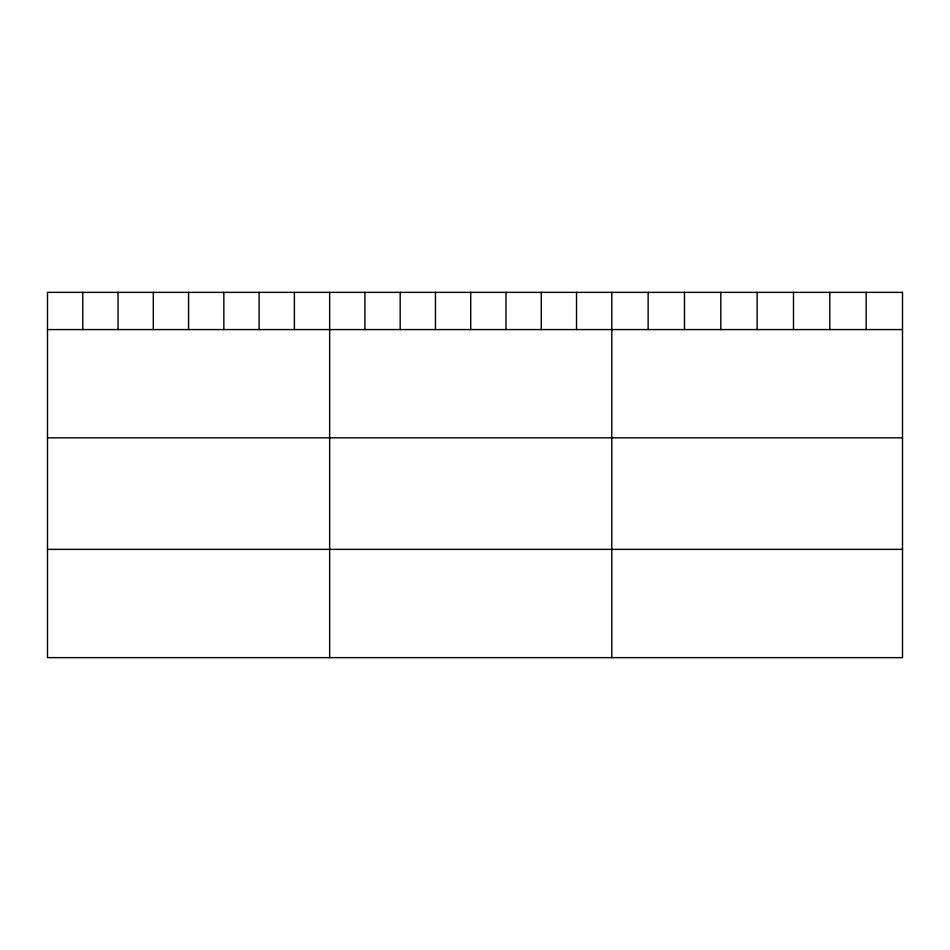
<?xml version="1.0" encoding="UTF-8"?>
<svg xmlns="http://www.w3.org/2000/svg" width="950" height="950" viewBox="0 0 950 950"><rect width="100%" height="100%" fill="white"/><g stroke="black" fill="none" stroke-linecap="round" stroke-linejoin="round"><path stroke-width="1.43" d="M47.5 329.579L902.5 329.579M47.5 437.831L902.5 437.831M47.5 549.373L902.5 549.373M866.163 292.363L866.163 329.579M829.825 292.363L829.825 329.579M793.488 292.363L793.488 329.579M757.15 292.363L757.15 329.579M720.812 292.363L720.812 329.579M684.475 292.363L684.475 329.579M648.137 292.363L648.137 329.579M611.8 292.363L611.8 657.637M576.531 292.363L576.531 329.579M541.263 292.363L541.263 329.579M505.994 292.363L505.994 329.579M470.725 292.363L470.725 329.579M435.456 292.363L435.456 329.579M400.188 292.363L400.188 329.579M364.919 292.363L364.919 329.579M329.65 292.363L329.65 657.637M294.381 292.363L294.381 329.579M259.113 292.363L259.113 329.579M223.844 292.363L223.844 329.579M188.575 292.363L188.575 329.579M153.306 292.363L153.306 329.579M118.038 292.363L118.038 329.579M82.769 292.363L82.769 329.579M902.5 292.363L47.5 292.363L47.5 657.637L902.5 657.637L902.5 292.363"/></g></svg>
